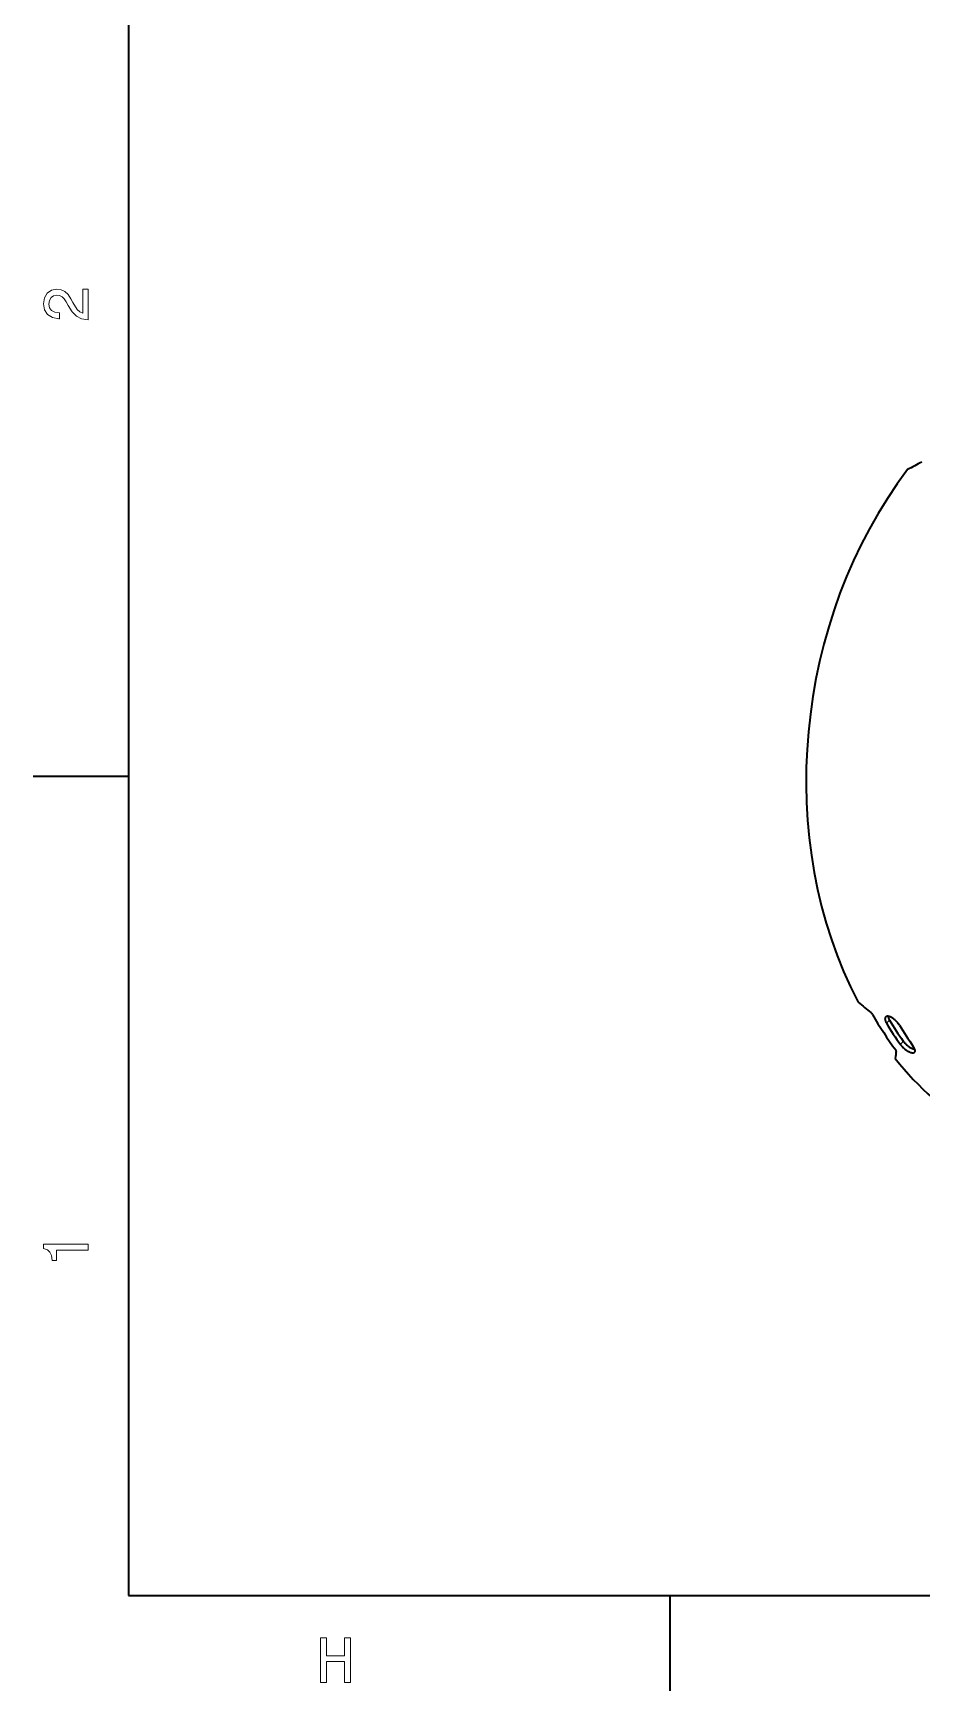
# Model space of a CAD drawing. Extents: x 0 to 420, y 0 to 297.
# Drawn here: x 2.5 to 72.3, y 2.5 to 132.7 of the extents above; entities that cross this region are included whole.
import ezdxf

# ---------------------------------------------------------------- set-up
doc = ezdxf.new("R2010")
doc.units = 0

msp = doc.modelspace()

# ---------------------------------------------------------------- linework, layer by layer
at = {"color": 7, "lineweight": 35}
for p, q in [((10, 287), (10, 10)), ((10, 10), (410, 10))]:
    msp.add_line(p, q, dxfattribs=at)
at = {"color": 7, "lineweight": 35, "ltscale": 0.1875}
for p, q in [((10, 74.300003), (2.5, 74.300003)), ((52.5, 10), (52.5, 2.5))]:
    msp.add_line(p, q, dxfattribs=at)
at = {"color": 7, "lineweight": 13, "ltscale": 0.008444}
msp.add_line((69.522415, 54.921337), (69.757179, 55.164146), dxfattribs=at)
at = {"color": 7, "lineweight": 13, "ltscale": 0.008587}
msp.add_line((70.614052, 53.251934), (70.836365, 53.513786), dxfattribs=at)
at = {"color": 7, "lineweight": 13}
for points in [[(6.833213, 110.169449), (6.833213, 112.575073), (6.399496, 112.575073), (6.399496, 110.673775), (6.162464, 110.779686), (5.965778, 110.961243), (5.607709, 111.521034), (5.456412, 111.818588), (5.239553, 112.151443), (4.987392, 112.388474), (4.689842, 112.524643), (4.351945, 112.575073), (3.928314, 112.489334), (3.595461, 112.252304), (3.383646, 111.889191), (3.307997, 111.420174), (3.393732, 110.93602), (3.630764, 110.567871), (4.009006, 110.330833), (4.508286, 110.250145), (4.578891, 110.250145), (4.578891, 110.709076), (4.538545, 110.709076), (4.195605, 110.754463), (3.943444, 110.890633), (3.782061, 111.107491), (3.726585, 111.394958), (3.777017, 111.687462), (3.903098, 111.90432), (4.099784, 112.045532), (4.346902, 112.095963), (4.578891, 112.060661), (4.775577, 111.964844), (4.947046, 111.803459), (5.098343, 111.581558), (5.259727, 111.284004), (5.572406, 110.789772), (5.90526, 110.441788), (6.308718, 110.235016), (6.818084, 110.169449)], [(6.833213, 37.109222), (6.833213, 37.568153), (3.307997, 37.568153), (3.307997, 37.225216), (3.615634, 37.134438), (3.822406, 36.952881), (3.943444, 36.675503), (3.98379, 36.292217), (4.341859, 36.292217), (4.341859, 37.109222)], [(25.079971, 3.166787), (25.548992, 3.166787), (25.548992, 4.810879), (26.95101, 4.810879), (26.95101, 3.166787), (27.414986, 3.166787), (27.414986, 6.666787), (26.95101, 6.666787), (26.95101, 5.239553), (25.548992, 5.239553), (25.548992, 6.666787), (25.079971, 6.666787)]]:
    msp.add_lwpolyline(points, close=True, dxfattribs=at)
at = {"color": 7, "lineweight": 35}
for points in [[(69.456306, 55.417824), (69.446129, 55.406693), (69.436989, 55.394569), (69.428909, 55.381485), (69.421906, 55.36747), (69.415985, 55.352558), (69.412842, 55.3428), (69.410126, 55.332714), (69.405983, 55.3116), (69.403549, 55.289303), (69.402832, 55.268879), (69.403404, 55.247665), (69.405273, 55.225719), (69.408401, 55.203094), (69.411194, 55.187668), (69.414528, 55.171986), (69.422829, 55.139915), (69.433235, 55.107025), (69.446716, 55.070877), (69.462471, 55.034073), (69.480415, 54.996773), (69.500427, 54.959145), (69.522415, 54.921337)], [(70.531937, 54.772331), (70.504517, 54.815773), (70.47493, 54.85923), (70.443306, 54.902534), (70.409798, 54.945496), (70.374565, 54.987934), (70.337753, 55.029678), (70.299515, 55.070549), (70.260017, 55.110374), (70.219406, 55.148987), (70.177849, 55.186211), (70.135513, 55.221874), (70.092552, 55.255821), (70.049149, 55.287876), (70.005463, 55.317883), (69.961693, 55.345676), (69.919182, 55.370445), (69.89801, 55.381935), (69.87693, 55.392815), (69.848999, 55.406322), (69.821327, 55.418655), (69.793983, 55.429771), (69.760353, 55.441887), (69.727463, 55.45195), (69.69545, 55.4599), (69.67981, 55.463055), (69.664444, 55.46566), (69.644402, 55.468254), (69.624901, 55.469845), (69.605995, 55.470413), (69.582962, 55.469646), (69.561012, 55.467216), (69.540237, 55.463112), (69.530304, 55.46043), (69.520699, 55.457333), (69.506012, 55.451515), (69.492195, 55.444641), (69.479294, 55.436722), (69.467316, 55.427776), (69.456306, 55.417824)], [(69.6418, 55.468575), (69.645393, 55.441055), (69.650879, 55.412613), (69.658234, 55.383347), (69.667389, 55.353371), (69.678299, 55.322777), (69.685951, 55.303482), (69.694252, 55.284012), (69.703262, 55.264221), (69.712898, 55.244297), (69.733894, 55.204342), (69.757179, 55.164146)], [(70.836365, 53.513786), (70.851334, 53.492996), (70.866943, 53.472206), (70.88356, 53.45092), (70.900803, 53.429684), (70.936539, 53.387981), (70.974373, 53.346764), (71.014107, 53.306206), (71.055534, 53.266487), (71.098465, 53.227776), (71.142693, 53.190239), (71.188004, 53.154037), (71.2342, 53.119331), (71.281059, 53.086281), (71.328369, 53.055035), (71.375908, 53.025745), (71.423454, 52.998562), (71.470779, 52.973629), (71.51255, 52.953445), (71.553787, 52.935272), (71.594315, 52.919209), (71.633926, 52.905365), (71.67244, 52.893848), (71.691261, 52.888981), (71.709724, 52.884731), (71.727722, 52.881126), (71.745316, 52.878159)], [(70.28833, 52.713768), (70.2892, 52.723938), (70.288437, 52.735092), (70.286072, 52.74712), (70.282166, 52.759895), (70.276779, 52.7733), (70.269997, 52.787209), (70.264046, 52.797905), (70.257401, 52.808769), (70.242165, 52.830826)], [(70.614052, 53.251934), (70.629036, 53.231117), (70.644638, 53.210304), (70.677589, 53.168785), (70.71273, 53.127548), (70.74987, 53.086765), (70.788841, 53.046616), (70.829445, 53.007256), (70.871498, 52.968853), (70.91481, 52.931561), (70.95919, 52.895535), (71.00444, 52.860924), (71.050369, 52.827877), (71.096764, 52.796539), (71.143425, 52.767052), (71.190147, 52.739563), (71.236717, 52.714203), (71.281677, 52.691711), (71.326088, 52.671497), (71.348526, 52.662079), (71.370728, 52.653313), (71.391678, 52.645569), (71.412346, 52.638451), (71.446915, 52.627781), (71.480453, 52.619045), (71.512825, 52.612305), (71.543869, 52.607628), (71.559143, 52.606049), (71.574013, 52.605026), (71.587906, 52.604576), (71.601387, 52.604645), (71.623535, 52.605991), (71.644356, 52.608898), (71.663765, 52.613373), (71.67292, 52.616203), (71.681694, 52.619419), (71.694931, 52.625378), (71.707138, 52.632328), (71.718292, 52.640259), (71.728378, 52.649158), (71.737366, 52.659004)], [(71.737366, 52.659004), (71.746391, 52.671608), (71.753891, 52.685425), (71.75985, 52.700417), (71.764259, 52.716534), (71.767105, 52.733727), (71.768417, 52.751945), (71.768463, 52.763168), (71.767982, 52.774715), (71.76693, 52.786945), (71.76532, 52.799496), (71.760551, 52.825104), (71.753693, 52.851784), (71.744804, 52.87944), (71.735901, 52.903145), (71.725662, 52.92738), (71.714157, 52.952091), (71.704704, 52.970894), (71.69458, 52.989906), (71.673172, 53.027126), (71.649452, 53.064857), (71.623566, 53.102928)]]:
    msp.add_lwpolyline(points, dxfattribs=at)
for centre, radius, start, end in [((104.029266, 38.159054), 68.613551, 117.546381, 118.60782), ((111.073418, 108.226227), 67.695323, 229.720658, 230.810291), ((67.951935, 55.332664), 0.548222, 30.783478, 50.943014), ((93.504807, 48.615875), 23.575352, 169.989939, 171.350281)]:
    msp.add_arc(centre, radius, start, end, dxfattribs=at)
for centre, major_axis, start_param, end_param in [((88.715233, 76.412567), (-4.800385, -32.522636), 4.0891954408, 5.4764386066), ((89.346184, 76.319435), (4.800385, 32.522636), 2.3688981739, 2.4843468931), ((90.103317, 76.20768), (-4.800385, -32.522636), 5.5335928859, 5.6028374882), ((90.103317, 76.20768), (-4.745628, -32.151657), 5.5335928859, 5.6028374882), ((91.112839, 76.058678), (4.800385, 32.522636), 2.3920002323, 2.4612448346), ((88.715233, 76.412567), (-4.800385, -32.522636), 5.6599917676, 6.2831801652)]:
    msp.add_ellipse(centre, major_axis=major_axis, ratio=0.770215, start_param=start_param, end_param=end_param, dxfattribs=at)

doc.saveas('drawing.dxf')
